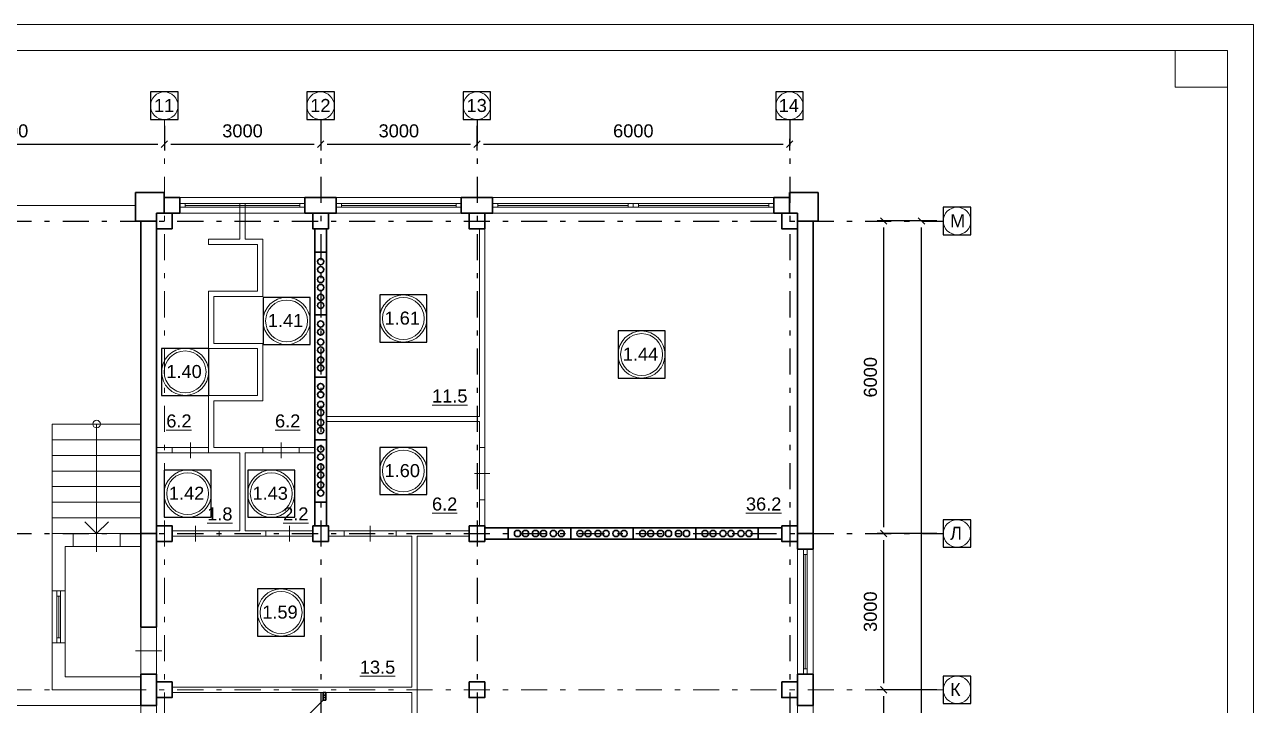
# Model space of a CAD drawing. Header units: metres. Extents: x -5 to 574, y -5 to 79.
# Drawn here: x 348.15 to 371.74, y 46.33 to 59.4 of the extents above; entities that cross this region are included whole.
import ezdxf
from ezdxf.enums import TextEntityAlignment as Align

# ---------------------------------------------------------------- set-up
doc = ezdxf.new("R2010")
doc.units = ezdxf.units.M
doc.header["$MEASUREMENT"] = 0
doc.linetypes.add('( Dashdot )', pattern=[1.001, 0.5, -0.25, 0.001, -0.25])
doc.linetypes.add('DGN Style 3', pattern=[9.681301, 6.915215, -2.766086])
doc.layers.get('DEFPOINTS').update_dxf_attribs({"lineweight": 0})
doc.layers.add('Level 50', color=7, linetype='Continuous', lineweight=0)
doc.layers.add('YOLO_TABLE', color=1, linetype='Continuous')
doc.styles.add('Standard_0', font='arial.ttf')
doc.styles.add('Style-Arial', font='arial.ttf')
doc.dimstyles.get("Standard").update_dxf_attribs({"dimtxt": 0.00018, "dimasz": 0.00018, "dimexe": 0.0002, "dimexo": 0.0625, "dimgap": 9e-05, "dimtad": 0, "dimtih": 1, "dimtoh": 1, "dimdec": 4, "dimlfac": 1000, "dimzin": 0, "dimdsep": 46, "dimtxsty": 'Standard_0', "dimcen": 9e-05, "dimadec": 0, "dimazin": 0, "dimtfac": 1, "dimtdec": 4, "dimtofl": 0, "dimtmove": 0, "dimatfit": 0, "dimfxl": 0.01, "dimfxlon": 1, "dimtolj": 1, "dimtzin": 0, "dimarcsym": 0})

# ---------------------------------------------------------------- blocks, each defined once
blk = doc.blocks.new('*U29')
at = {"color": 7, "linetype": 'Continuous', "lineweight": 0, "flags": 128}
blk.add_lwpolyline([(42.05, 29.7), (42.05, -29.7), (-42.05, -29.7), (-42.05, 29.7), (42.05, 29.7)], close=True, dxfattribs=at)
at = {"layer": 'Level 50', "color": 7, "linetype": 'Continuous', "lineweight": 13}
for p, q in [((41.55, 29.2), (-40.05, 29.2)), ((40.55, 29.2), (40.55, 28.5)), ((41.55, 29.2), (41.55, -29.2)), ((40.55, 28.5), (41.55, 28.5))]:
    blk.add_line(p, q, dxfattribs=at)
blk = doc.blocks.new('_Oblique-1')
at = {"color": 0, "linetype": 'ByBlock', "lineweight": -2}
blk.add_line((0.5, 0.5), (-0.5, -0.5), dxfattribs=at)
blk = doc.blocks.new('*D257')
at = {"color": 0, "linetype": 'Continuous', "lineweight": -2, "transparency": 16777216}
for p, q in [((365.661, 55.629), (364.515, 55.629)), ((364.64, 55.504), (364.64, 49.754)), ((365.661, 49.629), (364.515, 49.629))]:
    blk.add_line(p, q, dxfattribs=at)
at = {"layer": 'DEFPOINTS', "color": 0, "linetype": 'Continuous', "lineweight": 0, "transparency": 16777216}
for p in [(365.786, 55.629), (364.64, 49.629), (365.786, 49.629)]:
    blk.add_point(p, dxfattribs=at)
at = {"color": 0, "linetype": 'Continuous', "lineweight": -2, "transparency": 16777216, "xscale": 0.125, "yscale": 0.125, "zscale": 0.125}
for p, rotation in [((364.64, 55.629), 90), ((364.64, 49.629), 270)]:
    blk.add_blockref('_Oblique-1', p, dxfattribs=dict(at, rotation=rotation))
at = {"color": 0, "linetype": 'Continuous', "lineweight": 0, "transparency": 16777216, "insert": (364.388, 52.629), "char_height": 0.25, "attachment_point": 5, "rotation": 90, "style": 'Style-Arial'}
blk.add_mtext('\\A1;6000', dxfattribs=at)
blk = doc.blocks.new('*D258')
at = {"color": 0, "linetype": 'Continuous', "lineweight": -2, "transparency": 16777216}
for p, q in [((365.661, 55.629), (365.243, 55.629)), ((365.368, 13.754), (365.368, 55.504)), ((365.661, 13.629), (365.243, 13.629))]:
    blk.add_line(p, q, dxfattribs=at)
at = {"layer": 'DEFPOINTS', "color": 0, "linetype": 'Continuous', "lineweight": 0, "transparency": 16777216}
for p in [(365.368, 55.629), (365.786, 55.629), (365.786, 13.629)]:
    blk.add_point(p, dxfattribs=at)
at = {"color": 0, "linetype": 'Continuous', "lineweight": -2, "transparency": 16777216, "xscale": 0.125, "yscale": 0.125, "zscale": 0.125}
for p, rotation in [((365.368, 55.629), 90), ((365.368, 13.629), 270)]:
    blk.add_blockref('_Oblique-1', p, dxfattribs=dict(at, rotation=rotation))
at = {"color": 0, "linetype": 'Continuous', "lineweight": 0, "transparency": 16777216, "insert": (365.115, 34.629), "char_height": 0.25, "attachment_point": 5, "rotation": 90, "style": 'Style-Arial'}
blk.add_mtext('\\A1;42000', dxfattribs=at)
blk = doc.blocks.new('*D611')
at = {"color": 0, "linetype": 'Continuous', "lineweight": -2, "transparency": 16777216}
for p, q in [((365.661, 49.629), (364.515, 49.629)), ((364.64, 49.504), (364.64, 46.754)), ((365.661, 46.629), (364.515, 46.629))]:
    blk.add_line(p, q, dxfattribs=at)
at = {"layer": 'DEFPOINTS', "color": 0, "linetype": 'Continuous', "lineweight": 0, "transparency": 16777216}
for p in [(365.786, 49.629), (364.64, 46.629), (365.786, 46.629)]:
    blk.add_point(p, dxfattribs=at)
at = {"color": 0, "linetype": 'Continuous', "lineweight": -2, "transparency": 16777216, "xscale": 0.125, "yscale": 0.125, "zscale": 0.125}
for p, rotation in [((364.64, 49.629), 90), ((364.64, 46.629), 270)]:
    blk.add_blockref('_Oblique-1', p, dxfattribs=dict(at, rotation=rotation))
at = {"color": 0, "linetype": 'Continuous', "lineweight": 0, "transparency": 16777216, "insert": (364.388, 48.129), "char_height": 0.25, "attachment_point": 5, "rotation": 90, "style": 'Style-Arial'}
blk.add_mtext('\\A1;3000', dxfattribs=at)
blk = doc.blocks.new('*D612')
at = {"color": 0, "linetype": 'Continuous', "lineweight": -2, "transparency": 16777216}
for p, q in [((365.661, 46.629), (364.515, 46.629)), ((364.64, 46.504), (364.64, 40.754)), ((365.661, 40.629), (364.515, 40.629))]:
    blk.add_line(p, q, dxfattribs=at)
at = {"layer": 'DEFPOINTS', "color": 0, "linetype": 'Continuous', "lineweight": 0, "transparency": 16777216}
for p in [(365.786, 46.629), (364.64, 40.629), (365.786, 40.629)]:
    blk.add_point(p, dxfattribs=at)
at = {"color": 0, "linetype": 'Continuous', "lineweight": -2, "transparency": 16777216, "xscale": 0.125, "yscale": 0.125, "zscale": 0.125}
for p, rotation in [((364.64, 46.629), 90), ((364.64, 40.629), 270)]:
    blk.add_blockref('_Oblique-1', p, dxfattribs=dict(at, rotation=rotation))
at = {"color": 0, "linetype": 'Continuous', "lineweight": 0, "transparency": 16777216, "insert": (364.388, 43.629), "char_height": 0.25, "attachment_point": 5, "rotation": 90, "style": 'Style-Arial'}
blk.add_mtext('\\A1;6000', dxfattribs=at)
blk = doc.blocks.new('*D621')
at = {"color": 0, "linetype": 'Continuous', "lineweight": -2, "transparency": 16777216}
for p, q in [((344.837, 57.454), (344.837, 56.98)), ((350.837, 57.454), (350.837, 56.98)), ((344.962, 57.105), (350.712, 57.105))]:
    blk.add_line(p, q, dxfattribs=at)
at = {"layer": 'DEFPOINTS', "color": 0, "linetype": 'Continuous', "lineweight": 0, "transparency": 16777216}
for p in [(344.837, 57.579), (350.837, 57.579), (350.837, 57.105)]:
    blk.add_point(p, dxfattribs=at)
at = {"color": 0, "linetype": 'Continuous', "lineweight": -2, "transparency": 16777216, "xscale": 0.125, "yscale": 0.125, "zscale": 0.125, "rotation": 180}
blk.add_blockref('_Oblique-1', (344.837, 57.105), dxfattribs=at)
at = {"color": 0, "linetype": 'Continuous', "lineweight": -2, "transparency": 16777216, "xscale": 0.125, "yscale": 0.125, "zscale": 0.125}
blk.add_blockref('_Oblique-1', (350.837, 57.105), dxfattribs=at)
at = {"color": 0, "linetype": 'Continuous', "lineweight": 0, "transparency": 16777216, "insert": (347.837, 57.358), "char_height": 0.25, "attachment_point": 5, "style": 'Style-Arial'}
blk.add_mtext('\\A1;6000', dxfattribs=at)
blk = doc.blocks.new('*D622')
at = {"color": 0, "linetype": 'Continuous', "lineweight": -2, "transparency": 16777216}
for p, q in [((350.837, 57.454), (350.837, 56.98)), ((353.837, 57.454), (353.837, 56.98)), ((350.962, 57.105), (353.712, 57.105))]:
    blk.add_line(p, q, dxfattribs=at)
at = {"layer": 'DEFPOINTS', "color": 0, "linetype": 'Continuous', "lineweight": 0, "transparency": 16777216}
for p in [(350.837, 57.579), (353.837, 57.579), (353.837, 57.105)]:
    blk.add_point(p, dxfattribs=at)
at = {"color": 0, "linetype": 'Continuous', "lineweight": -2, "transparency": 16777216, "xscale": 0.125, "yscale": 0.125, "zscale": 0.125, "rotation": 180}
blk.add_blockref('_Oblique-1', (350.837, 57.105), dxfattribs=at)
at = {"color": 0, "linetype": 'Continuous', "lineweight": -2, "transparency": 16777216, "xscale": 0.125, "yscale": 0.125, "zscale": 0.125}
blk.add_blockref('_Oblique-1', (353.837, 57.105), dxfattribs=at)
at = {"color": 0, "linetype": 'Continuous', "lineweight": 0, "transparency": 16777216, "insert": (352.337, 57.358), "char_height": 0.25, "attachment_point": 5, "style": 'Style-Arial'}
blk.add_mtext('\\A1;3000', dxfattribs=at)
blk = doc.blocks.new('*D623')
at = {"color": 0, "linetype": 'Continuous', "lineweight": -2, "transparency": 16777216}
for p, q in [((353.837, 57.454), (353.837, 56.98)), ((356.837, 57.454), (356.837, 56.98)), ((353.962, 57.105), (356.712, 57.105))]:
    blk.add_line(p, q, dxfattribs=at)
at = {"layer": 'DEFPOINTS', "color": 0, "linetype": 'Continuous', "lineweight": 0, "transparency": 16777216}
for p in [(353.837, 57.579), (356.837, 57.579), (356.837, 57.105)]:
    blk.add_point(p, dxfattribs=at)
at = {"color": 0, "linetype": 'Continuous', "lineweight": -2, "transparency": 16777216, "xscale": 0.125, "yscale": 0.125, "zscale": 0.125, "rotation": 180}
blk.add_blockref('_Oblique-1', (353.837, 57.105), dxfattribs=at)
at = {"color": 0, "linetype": 'Continuous', "lineweight": -2, "transparency": 16777216, "xscale": 0.125, "yscale": 0.125, "zscale": 0.125}
blk.add_blockref('_Oblique-1', (356.837, 57.105), dxfattribs=at)
at = {"color": 0, "linetype": 'Continuous', "lineweight": 0, "transparency": 16777216, "insert": (355.337, 57.358), "char_height": 0.25, "attachment_point": 5, "style": 'Style-Arial'}
blk.add_mtext('\\A1;3000', dxfattribs=at)
blk = doc.blocks.new('*D624')
at = {"color": 0, "linetype": 'Continuous', "lineweight": -2, "transparency": 16777216}
for p, q in [((356.837, 57.454), (356.837, 56.98)), ((356.962, 57.105), (362.712, 57.105)), ((362.837, 57.204), (362.837, 56.98))]:
    blk.add_line(p, q, dxfattribs=at)
at = {"layer": 'DEFPOINTS', "color": 0, "linetype": 'Continuous', "lineweight": 0, "transparency": 16777216}
for p in [(356.837, 57.579), (362.837, 57.329), (362.837, 57.105)]:
    blk.add_point(p, dxfattribs=at)
at = {"color": 0, "linetype": 'Continuous', "lineweight": -2, "transparency": 16777216, "xscale": 0.125, "yscale": 0.125, "zscale": 0.125, "rotation": 180}
blk.add_blockref('_Oblique-1', (356.837, 57.105), dxfattribs=at)
at = {"color": 0, "linetype": 'Continuous', "lineweight": -2, "transparency": 16777216, "xscale": 0.125, "yscale": 0.125, "zscale": 0.125}
blk.add_blockref('_Oblique-1', (362.837, 57.105), dxfattribs=at)
at = {"color": 0, "linetype": 'Continuous', "lineweight": 0, "transparency": 16777216, "insert": (359.837, 57.358), "char_height": 0.25, "attachment_point": 5, "style": 'Style-Arial'}
blk.add_mtext('\\A1;6000', dxfattribs=at)

msp = doc.modelspace()

# ---------------------------------------------------------------- linework, layer by layer
at = {"color": 1, "linetype": '( Dashdot )', "lineweight": 0}
for p, q in [((350.83747176, 57.57893372), (350.83747176, 9.05551876)), ((293.88588385, 46.62893372), (365.78588385, 46.62893372))]:
    msp.add_line(p, q, dxfattribs=at)
at = {"color": 1, "linetype": '( Dashdot )'}
for p, q in [((353.83747176, 57.57893372), (353.83747176, 9.05551876)), ((356.83747176, 57.57893372), (356.83747176, 9.05551876)), ((362.83747176, 57.57893372), (362.83747176, 9.05551876)), ((293.88588385, 55.62893372), (365.78588385, 55.62893372)), ((293.88588385, 49.62893372), (365.78588385, 49.62893372))]:
    msp.add_line(p, q, dxfattribs=at)
at = {"color": 7, "linetype": 'Continuous', "lineweight": 30}
for p, q in [((350.83588385, 56.17893372), (350.28588385, 56.17893372)), ((350.28588385, 55.62893372), (350.28588385, 56.17893372)), ((350.83588385, 56.07893372), (350.83588385, 56.17893372)), ((350.38588385, 55.62893372), (350.28588385, 55.62893372))]:
    msp.add_line(p, q, dxfattribs=at)
at = {"color": 7, "linetype": 'Continuous', "lineweight": 30, "extrusion": (0, 0, -1)}
for p, q in [((362.83588385, 56.07893372), (362.83588385, 56.17893372)), ((362.83588385, 56.17893372), (363.38588385, 56.17893372)), ((363.38588385, 55.62893372), (363.38588385, 56.17893372)), ((363.28588385, 55.62893372), (363.38588385, 55.62893372))]:
    msp.add_line(p, q, dxfattribs=at)
at = {"color": 7, "linetype": 'DGN Style 3', "lineweight": 13}
for p, q in [((350.28588385, 55.92893372), (321.33074681, 55.92893372)), ((350.38588385, 46.32893372), (321.28588385, 46.32893372))]:
    msp.add_line(p, q, dxfattribs=at)
at = {"color": 7, "linetype": 'Continuous', "lineweight": 0, "extrusion": (0, 0, -1)}
for p, q in [((353.43588385, 55.92893372), (351.23588385, 55.92893372)), ((356.43588385, 55.92893372), (354.23588385, 55.92893372)), ((357.23588385, 55.92893372), (359.73588385, 55.92893372)), ((359.93588385, 55.92893372), (362.43585313, 55.92673921)), ((349.30870312, 49.85611445), (349.53588385, 49.62893372)), ((349.76306458, 49.85611445), (349.53588385, 49.62893372)), ((351.43588385, 49.77893372), (351.43588385, 49.47893372)), ((363.13588385, 47.02893372), (363.13588385, 49.22893372))]:
    msp.add_line(p, q, dxfattribs=at)
at = {"color": 7, "linetype": 'Continuous', "lineweight": 13}
for p, q in [((352.28588385, 55.89393372), (352.28588385, 55.27893372)), ((352.38588385, 55.89393372), (352.38588385, 55.27893372)), ((356.88588385, 55.47893372), (356.88588385, 51.87893372)), ((356.98588385, 55.47893372), (356.98588385, 51.27893372)), ((351.68588385, 55.17893372), (351.68588385, 55.27893372)), ((352.28588385, 55.27893372), (351.68588385, 55.27893372)), ((352.72588385, 55.27893372), (352.38588385, 55.27893372)), ((352.72588385, 54.17893372), (352.72588385, 55.27893372)), ((352.62588385, 55.17893372), (351.68588385, 55.17893372)), ((352.62588385, 54.27893372), (352.62588385, 55.17893372)), ((352.62588385, 54.27893372), (351.68588385, 54.27893372)), ((351.68588385, 53.17893372), (351.68588385, 54.27893372)), ((352.72588385, 54.17893372), (351.78588385, 54.17893372)), ((351.78588385, 53.27893372), (351.78588385, 54.17893372)), ((352.62588385, 53.17893372), (351.68588385, 53.17893372)), ((352.72588385, 53.27893372), (351.78588385, 53.27893372)), ((352.62588385, 53.17893372), (352.62588385, 52.27893372)), ((352.72588385, 53.27893372), (352.72588385, 52.17893372)), ((352.62588385, 52.27893372), (351.68588385, 52.27893372)), ((351.68588385, 52.27893372), (351.68588385, 51.17893372)), ((352.72588385, 52.17893372), (351.78588385, 52.17893372)), ((351.78588385, 52.17893372), (351.78588385, 51.27893372)), ((350.38588385, 51.72893372), (348.68588385, 51.72893372)), ((348.68588385, 51.72893372), (348.68588385, 49.62893372)), ((353.94588385, 51.87893372), (356.88588385, 51.87893372)), ((353.94588385, 51.77893372), (356.88588385, 51.77893372)), ((356.88588385, 51.77893372), (356.88588385, 51.27893372)), ((350.98588385, 51.27893372), (350.68588385, 51.27893372)), ((350.98588385, 51.17893372), (350.68588385, 51.17893372)), ((350.98588385, 51.27893372), (350.98588385, 51.17893372)), ((352.28588385, 51.17893372), (351.68588385, 51.17893372)), ((352.72588385, 51.27893372), (351.78588385, 51.27893372)), ((352.28588385, 51.17893372), (352.28588385, 49.67893372)), ((352.38588385, 51.17893372), (352.38588385, 49.67893372)), ((352.72588385, 51.17893372), (352.38588385, 51.17893372)), ((352.72588385, 51.27893372), (352.72588385, 51.17893372)), ((353.42588385, 51.27893372), (353.42588385, 51.17893372)), ((353.42588385, 51.27893372), (353.72588385, 51.27893372)), ((353.42588385, 51.17893372), (353.72588385, 51.17893372)), ((356.98588385, 51.27893372), (356.88588385, 51.27893372)), ((356.98588385, 50.27893372), (356.88588385, 50.27893372)), ((356.88588385, 50.27893372), (356.88588385, 49.77893372)), ((356.98588385, 50.27893372), (356.98588385, 49.77893372)), ((348.68588385, 48.52893372), (348.68588385, 49.62893372)), ((348.68588385, 49.62893372), (349.08588385, 49.62893372)), ((349.08588385, 49.62893372), (349.08588385, 49.37893372)), ((349.98588385, 49.62893372), (349.98588385, 49.37893372)), ((349.98588385, 49.62893372), (350.38588385, 49.62893372)), ((350.98588385, 49.57893372), (350.98588385, 49.67893372)), ((351.88588385, 49.57893372), (351.88588385, 49.67893372)), ((351.88588385, 49.67893372), (352.28588385, 49.67893372)), ((352.78588385, 49.57893372), (351.88588385, 49.57893372)), ((352.38588385, 49.67893372), (352.78588385, 49.67893372)), ((352.78588385, 49.57893372), (352.78588385, 49.67893372)), ((353.68588385, 49.57893372), (353.68588385, 49.67893372)), ((354.28588385, 49.57893372), (354.28588385, 49.67893372)), ((355.28588385, 49.57893372), (355.28588385, 49.67893372)), ((355.58588385, 49.57893372), (355.58588385, 46.67893372)), ((355.68588385, 49.57893372), (355.68588385, 42.72893372)), ((348.93588385, 48.52893372), (348.93588385, 49.37893372)), ((348.93588385, 49.37893372), (349.08588385, 49.37893372)), ((349.98588385, 49.37893372), (350.38588385, 49.37893372)), ((348.68588385, 46.62893372), (348.68588385, 47.52893372)), ((348.93588385, 46.87893372), (348.93588385, 47.52893372)), ((350.98588385, 46.67893372), (355.58588385, 46.67893372)), ((350.98588385, 46.57893372), (355.58588385, 46.57893372)), ((355.58588385, 46.57893372), (355.58588385, 42.97893372))]:
    msp.add_line(p, q, dxfattribs=at)
at = {"color": 7, "linetype": 'Continuous', "lineweight": 0}
for p, q in [((349.53588385, 51.72893372), (349.53588385, 49.62893372)), ((350.38588385, 51.42893372), (348.68588385, 51.42893372)), ((351.33588385, 51.37893372), (351.33588385, 51.07893372)), ((353.07588385, 51.37893372), (353.07588385, 51.07893372)), ((350.38588385, 51.12893372), (348.68588385, 51.12893372)), ((350.38588385, 50.82893372), (348.68588385, 50.82893372)), ((356.78588385, 50.77893372), (357.08588385, 50.77893372)), ((350.38588385, 50.52893372), (348.68588385, 50.52893372)), ((350.38588385, 50.22893372), (348.68588385, 50.22893372)), ((350.38588385, 49.92893372), (348.68588385, 49.92893372)), ((353.23588385, 49.77893372), (353.23588385, 49.47893372)), ((354.78588385, 49.77893372), (354.78588385, 49.47893372)), ((349.53588385, 49.72893372), (349.53588385, 49.27893372)), ((348.81088385, 48.42893372), (348.81088385, 47.62893372)), ((350.28588385, 47.37893372), (350.78588385, 47.37893372))]:
    msp.add_line(p, q, dxfattribs=at)
at = {"color": 252, "linetype": 'Continuous', "lineweight": 13}
msp.add_line((353.37323143, 45.9162813), (353.88588385, 46.42893372), dxfattribs=at)
at = {"color": 7, "linetype": 'Continuous', "lineweight": 30, "flags": 128}
for points in [[(351.13588385, 55.77893372), (350.83588385, 55.77893372), (350.83588385, 56.07893372), (351.13588385, 56.07893372), (351.13588385, 55.77893372)], [(354.13588385, 56.07893372), (353.53588385, 56.07893372), (353.53588385, 55.77893372), (354.13588385, 55.77893372), (354.13588385, 56.07893372)], [(357.13588385, 56.07893372), (356.53588385, 56.07893372), (356.53588385, 55.77893372), (357.13588385, 55.77893372), (357.13588385, 56.07893372)], [(362.83588385, 55.77893372), (362.53588385, 55.77893372), (362.53588385, 56.07893372), (362.83588385, 56.07893372), (362.83588385, 55.77893372)], [(350.68588385, 55.77893372), (350.68588385, 55.47893372), (350.98588385, 55.47893372), (350.98588385, 55.77893372), (350.68588385, 55.77893372)], [(353.68588385, 55.77893372), (353.68588385, 55.47893372), (353.98588385, 55.47893372), (353.98588385, 55.77893372), (353.68588385, 55.77893372)], [(356.68588385, 55.77893372), (356.68588385, 55.47893372), (356.98588385, 55.47893372), (356.98588385, 55.77893372), (356.68588385, 55.77893372)], [(362.68588385, 55.77893372), (362.68588385, 55.47893372), (362.98588385, 55.47893372), (362.98588385, 55.77893372), (362.68588385, 55.77893372)], [(350.68588385, 49.62893372), (350.68588385, 55.62893372), (350.38588385, 55.62893372), (350.38588385, 49.62893372), (350.68588385, 49.62893372)], [(353.94588385, 55.02893372), (353.72588385, 55.02893372), (353.72588385, 55.47893372), (353.94588385, 55.47893372), (353.94588385, 55.02893372)], [(363.28588385, 49.62893372), (363.28588385, 55.62893372), (362.98588385, 55.62893372), (362.98588385, 49.62893372), (363.28588385, 49.62893372)], [(353.94588385, 55.02893372), (353.94588385, 53.82893372), (353.72588385, 53.82893372), (353.72588385, 55.02893372), (353.94588385, 55.02893372)], [(353.94588385, 53.82893372), (353.94588385, 52.62893372), (353.72588385, 52.62893372), (353.72588385, 53.82893372), (353.94588385, 53.82893372)], [(353.94588385, 52.62893372), (353.94588385, 51.42893372), (353.72588385, 51.42893372), (353.72588385, 52.62893372), (353.94588385, 52.62893372)], [(353.94588385, 51.42893372), (353.94588385, 50.22893372), (353.72588385, 50.22893372), (353.72588385, 51.42893372), (353.94588385, 51.42893372)], [(353.94588385, 50.22893372), (353.72588385, 50.22893372), (353.72588385, 49.77893372), (353.94588385, 49.77893372), (353.94588385, 50.22893372)], [(350.68588385, 49.77893372), (350.68588385, 49.47893372), (350.98588385, 49.47893372), (350.98588385, 49.77893372), (350.68588385, 49.77893372)], [(353.68588385, 49.77893372), (353.68588385, 49.47893372), (353.98588385, 49.47893372), (353.98588385, 49.77893372), (353.68588385, 49.77893372)], [(356.68588385, 49.77893372), (356.68588385, 49.47893372), (356.98588385, 49.47893372), (356.98588385, 49.77893372), (356.68588385, 49.77893372)], [(362.68588385, 49.77893372), (362.68588385, 49.47893372), (362.98588385, 49.47893372), (362.98588385, 49.77893372), (362.68588385, 49.77893372)], [(350.38588385, 47.82893372), (350.68588385, 47.82893372), (350.68588385, 49.62893372), (350.38588385, 49.62893372), (350.38588385, 47.82893372)], [(357.43588385, 49.51893372), (357.43588385, 49.73893372), (356.98588385, 49.73893372), (356.98588385, 49.51893372), (357.43588385, 49.51893372)], [(358.63588385, 49.51893372), (357.43588385, 49.51893372), (357.43588385, 49.73893372), (358.63588385, 49.73893372), (358.63588385, 49.51893372)], [(359.83588385, 49.51893372), (358.63588385, 49.51893372), (358.63588385, 49.73893372), (359.83588385, 49.73893372), (359.83588385, 49.51893372)], [(361.03588385, 49.51893372), (359.83588385, 49.51893372), (359.83588385, 49.73893372), (361.03588385, 49.73893372), (361.03588385, 49.51893372)], [(362.23588385, 49.51893372), (361.03588385, 49.51893372), (361.03588385, 49.73893372), (362.23588385, 49.73893372), (362.23588385, 49.51893372)], [(362.23588385, 49.51893372), (362.23588385, 49.73893372), (362.68588385, 49.73893372), (362.68588385, 49.51893372), (362.23588385, 49.51893372)], [(363.28588385, 49.32893372), (362.98588385, 49.32893372), (362.98588385, 49.62893372), (363.28588385, 49.62893372), (363.28588385, 49.32893372)], [(350.38588385, 46.32893372), (350.38588385, 46.92893372), (350.68588385, 46.92893372), (350.68588385, 46.32893372), (350.38588385, 46.32893372)], [(350.68588385, 46.77893372), (350.68588385, 46.47893372), (350.98588385, 46.47893372), (350.98588385, 46.77893372), (350.68588385, 46.77893372)], [(356.68588385, 46.77893372), (356.68588385, 46.47893372), (356.98588385, 46.47893372), (356.98588385, 46.77893372), (356.68588385, 46.77893372)], [(362.68588385, 46.77893372), (362.68588385, 46.47893372), (362.98588385, 46.47893372), (362.98588385, 46.77893372), (362.68588385, 46.77893372)], [(363.28588385, 46.32893372), (363.28588385, 46.92893372), (362.98588385, 46.92893372), (362.98588385, 46.32893372), (363.28588385, 46.32893372)]]:
    msp.add_lwpolyline(points, close=True, dxfattribs=at)
at = {"color": 7, "linetype": 'Continuous', "lineweight": 0, "flags": 128}
for points in [[(353.53588385, 56.07893372), (351.13588385, 56.07893372), (351.13588385, 55.77893372), (353.53588385, 55.77893372), (353.53588385, 56.07893372)], [(356.53588385, 56.07893372), (354.13588385, 56.07893372), (354.13588385, 55.77893372), (356.53588385, 55.77893372), (356.53588385, 56.07893372)], [(362.53588385, 56.07893372), (357.13588385, 56.07893372), (357.13588385, 55.77893372), (362.53588385, 55.77893372), (362.53588385, 56.07893372)], [(350.98588385, 51.27893372), (350.98588385, 51.17893372), (351.68588385, 51.17893372), (351.68588385, 51.27893372), (350.98588385, 51.27893372)], [(352.72588385, 51.27893372), (353.42588385, 51.27893372), (353.42588385, 51.17893372), (352.72588385, 51.17893372), (352.72588385, 51.27893372)], [(356.88588385, 50.27893372), (356.88588385, 51.27893372), (356.98588385, 51.27893372), (356.98588385, 50.27893372), (356.88588385, 50.27893372)], [(349.08588385, 49.62893372), (349.98588385, 49.62893372), (349.98588385, 49.37893372), (349.08588385, 49.37893372), (349.08588385, 49.62893372)], [(352.78588385, 49.67893372), (353.68588385, 49.67893372), (353.68588385, 49.57893372), (352.78588385, 49.57893372), (352.78588385, 49.67893372)], [(354.28588385, 49.67893372), (355.28588385, 49.67893372), (355.28588385, 49.57893372), (354.28588385, 49.57893372), (354.28588385, 49.67893372)], [(363.28588385, 46.92893372), (363.28588385, 49.32893372), (362.98588385, 49.32893372), (362.98588385, 46.92893372), (363.28588385, 46.92893372)], [(348.68588385, 48.52893372), (348.68588385, 47.52893372), (348.93588385, 47.52893372), (348.93588385, 48.52893372), (348.68588385, 48.52893372)], [(348.77588385, 48.42893372), (348.77588385, 47.62893372), (348.84588385, 47.62893372), (348.84588385, 48.42893372), (348.77588385, 48.42893372)], [(350.38588385, 47.82893372), (350.68588385, 47.82893372), (350.68588385, 46.92893372), (350.38588385, 46.92893372), (350.38588385, 47.82893372)], [(350.68588385, 40.92893372), (350.68588385, 46.32893372), (350.38588385, 46.32893372), (350.38588385, 40.92893372), (350.68588385, 40.92893372)], [(363.28588385, 40.92893372), (363.28588385, 46.32893372), (362.98588385, 46.32893372), (362.98588385, 40.92893372), (363.28588385, 40.92893372)]]:
    msp.add_lwpolyline(points, close=True, dxfattribs=at)
at = {"color": 7, "linetype": 'Continuous', "lineweight": 13, "extrusion": (0, 0, -1), "flags": 128}
for points in [[(-351.13588385, 55.89393372), (-351.23588385, 55.89393372), (-351.23588385, 55.96393372), (-351.13588385, 55.96393372), (-351.13588385, 55.89393372)], [(-353.43588385, 55.89393372), (-353.53588385, 55.89393372), (-353.53588385, 55.96393372), (-353.43588385, 55.96393372), (-353.43588385, 55.89393372)], [(-354.13588385, 55.89393372), (-354.23588385, 55.89393372), (-354.23588385, 55.96393372), (-354.13588385, 55.96393372), (-354.13588385, 55.89393372)], [(-356.43588385, 55.89393372), (-356.53588385, 55.89393372), (-356.53588385, 55.96393372), (-356.43588385, 55.96393372), (-356.43588385, 55.89393372)], [(-357.23588385, 55.96393372), (-357.13588385, 55.96393372), (-357.13588385, 55.89393372), (-357.23588385, 55.89393372), (-357.23588385, 55.96393372)], [(-359.83588385, 55.96393372), (-359.73588385, 55.96393372), (-359.73588385, 55.89393372), (-359.83588385, 55.89393372), (-359.83588385, 55.96393372)], [(-359.93588385, 55.96393372), (-359.83588385, 55.96393372), (-359.83588385, 55.89393372), (-359.93588385, 55.89393372), (-359.93588385, 55.96393372)], [(-362.53588385, 55.96173918), (-362.43588385, 55.96173918), (-362.43588385, 55.89173918), (-362.53588385, 55.89173918), (-362.53588385, 55.96173918)], [(-363.10088385, 49.32893372), (-363.10088385, 49.22893372), (-363.17088385, 49.22893372), (-363.17088385, 49.32893372), (-363.10088385, 49.32893372)], [(-363.10088385, 47.02893372), (-363.10088385, 46.92893372), (-363.17088385, 46.92893372), (-363.17088385, 47.02893372), (-363.10088385, 47.02893372)]]:
    msp.add_lwpolyline(points, close=True, dxfattribs=at)
at = {"color": 7, "linetype": 'Continuous', "lineweight": 0, "extrusion": (0, 0, -1), "flags": 128}
for points in [[(-353.43588385, 55.96393372), (-351.23588385, 55.96393372), (-351.23588385, 55.89393372), (-353.43588385, 55.89393372), (-353.43588385, 55.96393372)], [(-356.43588385, 55.96393372), (-354.23588385, 55.96393372), (-354.23588385, 55.89393372), (-356.43588385, 55.89393372), (-356.43588385, 55.96393372)], [(-359.73588385, 55.96393372), (-357.23588385, 55.96393372), (-357.23588385, 55.89393372), (-359.73588385, 55.89393372), (-359.73588385, 55.96393372)], [(-362.43588385, 55.96173918), (-359.93588385, 55.96393372), (-359.9358224, 55.89393377), (-362.4358224, 55.89173923), (-362.43588385, 55.96173918)], [(-351.88588385, 49.67893372), (-350.98588385, 49.67893372), (-350.98588385, 49.57893372), (-351.88588385, 49.57893372), (-351.88588385, 49.67893372)], [(-363.17088385, 47.02893372), (-363.17088385, 49.22893372), (-363.10088385, 49.22893372), (-363.10088385, 47.02893372), (-363.17088385, 47.02893372)]]:
    msp.add_lwpolyline(points, close=True, dxfattribs=at)
at = {"color": 7, "linetype": 'Continuous', "lineweight": 13, "flags": 128}
for points in [[(352.28588385, 55.89393372), (352.38588385, 55.89393372), (352.38588385, 55.96393372), (352.28588385, 55.96393372), (352.28588385, 55.89393372)], [(348.84588385, 48.42893372), (348.84588385, 48.52893372), (348.77588385, 48.52893372), (348.77588385, 48.42893372), (348.84588385, 48.42893372)], [(348.84588385, 47.52893372), (348.84588385, 47.62893372), (348.77588385, 47.62893372), (348.77588385, 47.52893372), (348.84588385, 47.52893372)]]:
    msp.add_lwpolyline(points, close=True, dxfattribs=at)
for points in [[(354.28588385, 49.67893372), (353.98588385, 49.67893372), (353.98588385, 49.57893372), (354.28588385, 49.57893372)], [(355.68588385, 49.57893372), (356.68588385, 49.57893372), (356.68588385, 49.67893372), (355.28588385, 49.67893372)], [(355.28588385, 49.57893372), (355.58588385, 49.57893372)], [(348.93588385, 48.52893372), (348.68588385, 48.52893372)], [(348.93588385, 47.52893372), (348.68588385, 47.52893372)], [(350.38588385, 46.87893372), (348.93588385, 46.87893372)], [(350.38588385, 46.62893372), (348.68588385, 46.62893372)]]:
    msp.add_lwpolyline(points, dxfattribs=at)
at = {"color": 252, "linetype": 'Continuous', "lineweight": 30, "flags": 128}
for points in [[(353.93588385, 46.52893372), (353.93588385, 46.57893372), (353.88588385, 46.57893372), (353.88588385, 46.52893372), (353.93588385, 46.52893372)], [(353.93588385, 46.47893372), (353.93588385, 46.52893372), (353.88588385, 46.52893372), (353.88588385, 46.47893372), (353.93588385, 46.47893372)], [(353.93588385, 46.42893372), (353.93588385, 46.47893372), (353.88588385, 46.47893372), (353.88588385, 46.42893372), (353.93588385, 46.42893372)]]:
    msp.add_lwpolyline(points, close=True, dxfattribs=at)
at = {"color": 7, "linetype": 'Continuous', "lineweight": 13}
for centre, radius in [((350.83588385, 57.84228916), 0.26335544), ((353.83588385, 57.84228916), 0.26335544), ((356.83588385, 57.84228916), 0.26335544), ((362.83588385, 57.84228916), 0.26335544), ((366.0492393, 55.62893372), 0.26335544), ((353.18301032, 53.71013088), 0.45201344), ((353.18301032, 53.71013088), 0.40201344), ((355.42336012, 53.75726891), 0.45201344), ((355.42336012, 53.75726891), 0.40201344), ((359.9951096, 53.06526153), 0.45201344), ((359.9951096, 53.06526153), 0.40201344), ((351.23570443, 52.7317602), 0.45201344), ((351.23570443, 52.7317602), 0.40201344), ((355.42336012, 50.82954537), 0.45201344), ((355.42336012, 50.82954537), 0.40201344), ((351.28495535, 50.39464138), 0.45201344), ((351.28495535, 50.39464138), 0.40201344), ((352.88858719, 50.39464138), 0.45201344), ((352.88858719, 50.39464138), 0.40201344), ((366.0492393, 49.62893372), 0.26335544), ((353.07697391, 48.11327085), 0.45201344), ((353.07697391, 48.11327085), 0.40201344), ((366.0492393, 46.62893372), 0.26335544)]:
    msp.add_circle(centre, radius, dxfattribs=at)
at = {"color": 7, "linetype": 'Continuous', "lineweight": 30}
for centre in [(353.83588385, 54.85018515), (353.83588385, 54.69659699), (353.83588385, 54.5057278), (353.83588385, 54.35213964), (353.83588385, 54.16127044), (353.83588385, 54.00768229), (353.83588385, 53.65018515), (353.83588385, 53.49659699), (353.83588385, 53.3057278), (353.83588385, 53.15213964), (353.83588385, 52.96127044), (353.83588385, 52.80768229), (353.83588385, 52.45018515), (353.83588385, 52.29659699), (353.83588385, 52.1057278), (353.83588385, 51.95213964), (353.83588385, 51.76127044), (353.83588385, 51.60768229), (353.83588385, 51.25018515), (353.83588385, 51.09659699), (353.83588385, 50.9057278), (353.83588385, 50.75213964), (353.83588385, 50.56127044), (353.83588385, 50.40768229), (357.61463242, 49.62893372), (357.76822057, 49.62893372), (357.95908977, 49.62893372), (358.11267793, 49.62893372), (358.30354713, 49.62893372), (358.45713528, 49.62893372), (358.81463242, 49.62893372), (358.96822057, 49.62893372), (359.15908977, 49.62893372), (359.31267793, 49.62893372), (359.50354713, 49.62893372), (359.65713528, 49.62893372), (360.01463242, 49.62893372), (360.16822057, 49.62893372), (360.35908977, 49.62893372), (360.51267793, 49.62893372), (360.70354713, 49.62893372), (360.85713528, 49.62893372), (361.21463242, 49.62893372), (361.36822057, 49.62893372), (361.55908977, 49.62893372), (361.71267793, 49.62893372), (361.90354713, 49.62893372), (362.05713528, 49.62893372)]:
    msp.add_circle(centre, 0.06, dxfattribs=at)
at = {"color": 7, "linetype": 'Continuous', "lineweight": 0}
msp.add_circle((349.53588385, 51.72893372), 0.07327717, dxfattribs=at)
at = {"layer": 'YOLO_TABLE'}
for points in [[(350.57252841, 57.57893372), (351.0992393, 57.57893372), (351.0992393, 58.10564461), (350.57252841, 58.10564461)], [(353.57252841, 57.57893372), (354.0992393, 57.57893372), (354.0992393, 58.10564461), (353.57252841, 58.10564461)], [(356.57252841, 57.57893372), (357.0992393, 57.57893372), (357.0992393, 58.10564461), (356.57252841, 58.10564461)], [(362.57252841, 57.57893372), (363.0992393, 57.57893372), (363.0992393, 58.10564461), (362.57252841, 58.10564461)], [(365.78588385, 55.36557827), (366.31259474, 55.36557827), (366.31259474, 55.89228916), (365.78588385, 55.89228916)], [(352.73099688, 53.25811744), (353.63502376, 53.25811744), (353.63502376, 54.16214432), (352.73099688, 54.16214432)], [(354.97134668, 53.30525547), (355.87537357, 53.30525547), (355.87537357, 54.20928235), (354.97134668, 54.20928235)], [(359.54309616, 52.61324809), (360.44712305, 52.61324809), (360.44712305, 53.51727497), (359.54309616, 53.51727497)], [(350.78369098, 52.27974675), (351.68771787, 52.27974675), (351.68771787, 53.18377364), (350.78369098, 53.18377364)], [(354.97134668, 50.37753193), (355.87537357, 50.37753193), (355.87537357, 51.28155881), (354.97134668, 51.28155881)], [(350.83294191, 49.94262794), (351.7369688, 49.94262794), (351.7369688, 50.84665482), (350.83294191, 50.84665482)], [(352.43657375, 49.94262794), (353.34060064, 49.94262794), (353.34060064, 50.84665482), (352.43657375, 50.84665482)], [(365.78588385, 49.36557827), (366.31259474, 49.36557827), (366.31259474, 49.89228916), (365.78588385, 49.89228916)], [(352.62496047, 47.66125741), (353.52898736, 47.66125741), (353.52898736, 48.56528429), (352.62496047, 48.56528429)], [(365.78588385, 46.36557827), (366.31259474, 46.36557827), (366.31259474, 46.89228916), (365.78588385, 46.89228916)]]:
    msp.add_lwpolyline(points, close=True, dxfattribs=at)

# ---------------------------------------------------------------- block references
at = {"layer": 'Level 50', "color": 7, "linetype": 'Continuous', "lineweight": 13}
msp.add_blockref('*U29', (329.68745982, 29.69999445), dxfattribs=at)

# ---------------------------------------------------------------- texts
at = {"color": 7, "linetype": 'Continuous', "lineweight": 30, "style": 'Style-Arial'}
for s, p in [('11', (350.63719925, 57.97155179)), ('12', (353.63719925, 57.97155179)), ('13', (356.63719925, 57.97155179)), ('14', (362.62660757, 57.97155179)), ('М', (365.91514779, 55.75819635)), ('Л', (365.91514779, 49.75819635)), ('К', (365.91514779, 46.75819635))]:
    msp.add_text(s, height=0.25, dxfattribs=at).set_placement(p, align=Align.TOP_LEFT)
at = {"color": 7, "linetype": 'Continuous', "lineweight": 13, "style": 'Style-Arial'}
for s, p in [('1.41', (352.82233195, 53.84288052)), ('1.61', (355.06268175, 53.89001855)), ('1.44', (359.63443123, 53.19801116)), ('1.40', (350.87502605, 52.86450983)), ('%%u11.5%%U', (355.97385429, 52.39430306)), ('%%u6.2%%U', (350.8742877, 51.91522103)), ('%%u6.2%%U', (352.96100025, 51.91522103)), ('1.60', (355.06268175, 50.962295)), ('1.42', (350.92427698, 50.52739101)), ('1.43', (352.52790882, 50.52739101)), ('%%u6.2%%U', (355.97385429, 50.32081574)), ('%%u36.2%%U', (361.99847704, 50.32081574)), ('%%u1.8%%U', (351.65861378, 50.13070382)), ('%%u2.2%%U', (353.11728663, 50.13070382)), ('1.59', (352.71629554, 48.24602049)), ('%%u13.5%%U', (354.58862157, 47.18871906))]:
    msp.add_text(s, height=0.25, dxfattribs=at).set_placement(p, align=Align.TOP_LEFT)

# ---------------------------------------------------------------- dimensions: what is measured, and where the dimension line sits
at = {"color": 5, "linetype": 'Continuous', "lineweight": 0}
for base, p1, p2, picture, middle in [((350.83747176, 57.10495998), (344.83747176, 57.57893372), (350.83747176, 57.57893372), '*D621', (347.83747176, 57.35760323)), ((353.83747176, 57.10495998), (350.83747176, 57.57893372), (353.83747176, 57.57893372), '*D622', (352.33747176, 57.35768849)), ((356.83747176, 57.10495998), (353.83747176, 57.57893372), (356.83747176, 57.57893372), '*D623', (355.33747176, 57.35768849)), ((362.83747176, 57.10495998), (356.83747176, 57.57893372), (362.83747176, 57.32893372), '*D624', (359.83747176, 57.35760323))]:
    dim = msp.add_linear_dim(base=base, p1=p1, p2=p2, dimstyle='Standard', override={"dimtxt": 0.25, "dimasz": 0.125, "dimexe": 0.125, "dimexo": 0.125, "dimgap": 0.125, "dimtad": 1, "dimtih": 0, "dimtoh": 0, "dimzin": 11, "dimtxsty": 'Style-Arial', "dimblk": '_Oblique-1', "dimfxlon": 0, "dimfrac": 2, "dimtzin": 11}, dxfattribs=at)
    dim.commit()
    dim.dimension.update_dxf_attribs({"geometry": picture, "text_midpoint": middle})
for base, p1, p2, angle, picture, middle in [((364.64031066, 49.62893372), (365.78588385, 55.62893372), (365.78588385, 49.62893372), 270, '*D257', (364.38766741, 52.62893372)), ((365.36770897, 55.62893372), (365.78588385, 13.62893372), (365.78588385, 55.62893372), 90, '*D258', (365.11506573, 34.62893372)), ((364.64031066, 46.62893372), (365.78588385, 49.62893372), (365.78588385, 46.62893372), 270, '*D611', (364.38758215, 48.12893372)), ((364.64031066, 40.62893372), (365.78588385, 46.62893372), (365.78588385, 40.62893372), 270, '*D612', (364.38766741, 43.62893372))]:
    dim = msp.add_linear_dim(base=base, p1=p1, p2=p2, angle=angle, dimstyle='Standard', override={"dimtxt": 0.25, "dimasz": 0.125, "dimexe": 0.125, "dimexo": 0.125, "dimgap": 0.125, "dimtad": 1, "dimtih": 0, "dimtoh": 0, "dimzin": 11, "dimtxsty": 'Style-Arial', "dimblk": '_Oblique-1', "dimfxlon": 0, "dimfrac": 2, "dimtzin": 11}, dxfattribs=at)
    dim.commit()
    dim.dimension.update_dxf_attribs({"geometry": picture, "text_midpoint": middle})

doc.saveas('drawing.dxf')
